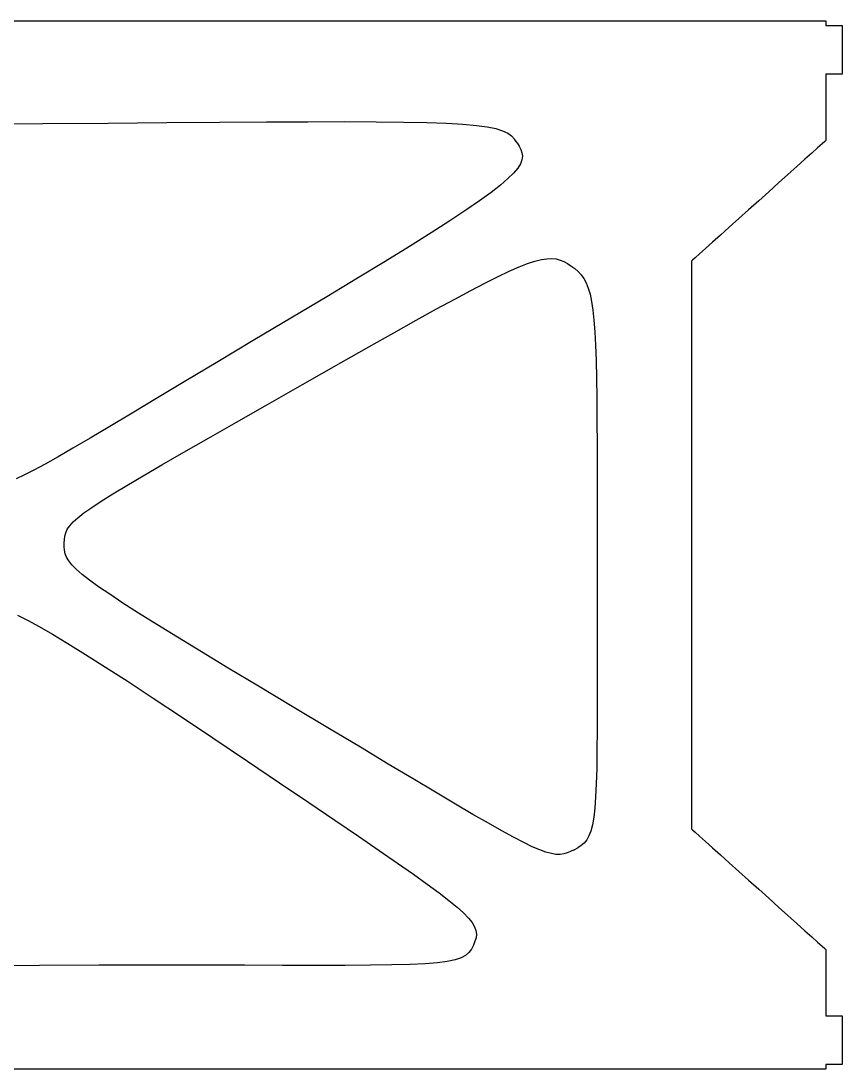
# Model space of a CAD drawing. Extents: x -403 to 96, y -97 to 697.
# Drawn here: x -251.9 to -100, y -97 to 97 of the extents above; entities that cross this region are included whole.
import ezdxf

# ---------------------------------------------------------------- set-up
doc = ezdxf.new("R2010")
doc.units = 0

msp = doc.modelspace()

# ---------------------------------------------------------------- linework, layer by layer
for p, q in [((-264.37, 97, 0), (-243.38, 97, 0)), ((-243.38, 97, 0), (-222.39, 97, 0)), ((-222.39, 97, 0), (-201.83, 97, 0)), ((-201.83, 97, 0), (-182.1, 97, 0)), ((-182.1, 97, 0), (-163.64, 97, 0)), ((-163.64, 97, 0), (-146.87, 97, 0)), ((-146.87, 97, 0), (-132.2, 97, 0)), ((-132.2, 97, 0), (-120.06, 97, 0)), ((-120.06, 97, 0), (-110.86, 97, 0)), ((-110.86, 97, 0), (-105.04, 97, 0)), ((-105.04, 97, 0), (-103, 97, 0)), ((-103, 97, 0), (-103, 96.99, 0)), ((-103, 96.99, 0), (-103, 96.98, 0)), ((-103, 96.98, 0), (-103, 96.95, 0)), ((-103, 96.95, 0), (-103, 96.91, 0)), ((-103, 96.91, 0), (-103, 96.87, 0)), ((-103, 96.87, 0), (-103, 96.82, 0)), ((-103, 96.82, 0), (-103, 96.77, 0)), ((-103, 96.77, 0), (-103, 96.71, 0)), ((-103, 96.71, 0), (-103, 96.65, 0)), ((-103, 96.65, 0), (-103, 96.59, 0)), ((-103, 96.59, 0), (-103, 96.53, 0)), ((-103, 96.53, 0), (-103, 96.47, 0)), ((-103, 96.47, 0), (-103, 96.41, 0)), ((-103, 96.41, 0), (-103, 96.35, 0)), ((-103, 96.35, 0), (-103, 96.3, 0)), ((-103, 96.3, 0), (-103, 96.26, 0)), ((-103, 96.26, 0), (-103, 96.22, 0)), ((-103, 96.22, 0), (-103, 96.2, 0)), ((-103, 96.2, 0), (-103, 96.18, 0)), ((-103, 96.18, 0), (-103, 96.17, 0)), ((-103, 96.17, 0), (-102.98, 96.17, 0)), ((-102.98, 96.17, 0), (-102.92, 96.17, 0)), ((-102.92, 96.17, 0), (-102.82, 96.17, 0)), ((-102.82, 96.17, 0), (-102.69, 96.17, 0)), ((-102.69, 96.17, 0), (-102.53, 96.17, 0)), ((-102.53, 96.17, 0), (-102.35, 96.17, 0)), ((-102.35, 96.17, 0), (-102.15, 96.17, 0)), ((-102.15, 96.17, 0), (-101.94, 96.17, 0)), ((-101.94, 96.17, 0), (-101.72, 96.17, 0)), ((-101.72, 96.17, 0), (-101.5, 96.17, 0)), ((-101.5, 96.17, 0), (-101.28, 96.17, 0)), ((-101.28, 96.17, 0), (-101.06, 96.17, 0)), ((-101.06, 96.17, 0), (-100.85, 96.17, 0)), ((-100.85, 96.17, 0), (-100.65, 96.17, 0)), ((-100.65, 96.17, 0), (-100.47, 96.17, 0)), ((-100.47, 96.17, 0), (-100.31, 96.17, 0)), ((-100.31, 96.17, 0), (-100.18, 96.17, 0)), ((-100.18, 96.17, 0), (-100.08, 96.17, 0)), ((-100.08, 96.17, 0), (-100.02, 96.17, 0)), ((-100.02, 96.17, 0), (-100, 96.17, 0)), ((-100, 96.17, 0), (-100, 96.11, 0)), ((-100, 96.11, 0), (-100, 95.92, 0)), ((-100, 95.92, 0), (-100, 95.63, 0)), ((-100, 95.63, 0), (-100, 95.24, 0)), ((-100, 95.24, 0), (-100, 94.77, 0)), ((-100, 94.77, 0), (-100, 94.23, 0)), ((-100, 94.23, 0), (-100, 93.64, 0)), ((-100, 93.64, 0), (-100, 93.01, 0)), ((-100, 93.01, 0), (-100, 92.35, 0)), ((-100, 92.35, 0), (-100, 91.67, 0)), ((-100, 91.67, 0), (-100, 91, 0)), ((-100, 91, 0), (-100, 90.34, 0)), ((-100, 90.34, 0), (-100, 89.71, 0)), ((-100, 89.71, 0), (-100, 89.12, 0)), ((-100, 89.12, 0), (-100, 88.58, 0)), ((-100, 88.58, 0), (-100, 88.11, 0)), ((-100, 88.11, 0), (-100, 87.72, 0)), ((-100, 87.72, 0), (-100, 87.43, 0)), ((-100, 87.43, 0), (-100, 87.24, 0)), ((-102.98, 87.17, 0), (-103, 87.17, 0)), ((-103, 87.17, 0), (-103, 87.09, 0)), ((-103, 87.09, 0), (-103, 86.83, 0)), ((-103, 86.83, 0), (-103, 86.43, 0)), ((-103, 86.43, 0), (-103, 85.9, 0)), ((-103, 85.9, 0), (-103, 85.25, 0)), ((-102.92, 87.17, 0), (-102.98, 87.17, 0)), ((-102.82, 87.17, 0), (-102.92, 87.17, 0)), ((-102.69, 87.17, 0), (-102.82, 87.17, 0)), ((-102.53, 87.17, 0), (-102.69, 87.17, 0)), ((-102.35, 87.17, 0), (-102.53, 87.17, 0)), ((-102.15, 87.17, 0), (-102.35, 87.17, 0)), ((-101.94, 87.17, 0), (-102.15, 87.17, 0)), ((-101.72, 87.17, 0), (-101.94, 87.17, 0)), ((-101.5, 87.17, 0), (-101.72, 87.17, 0)), ((-101.28, 87.17, 0), (-101.5, 87.17, 0)), ((-101.06, 87.17, 0), (-101.28, 87.17, 0)), ((-100.85, 87.17, 0), (-101.06, 87.17, 0)), ((-100.65, 87.17, 0), (-100.85, 87.17, 0)), ((-100.47, 87.17, 0), (-100.65, 87.17, 0)), ((-100.31, 87.17, 0), (-100.47, 87.17, 0)), ((-100.18, 87.17, 0), (-100.31, 87.17, 0)), ((-100.08, 87.17, 0), (-100.18, 87.17, 0)), ((-100.02, 87.17, 0), (-100.08, 87.17, 0)), ((-100, 87.17, 0), (-100.02, 87.17, 0)), ((-100, 87.24, 0), (-100, 87.17, 0)), ((-103, 85.25, 0), (-103, 84.52, 0)), ((-103, 84.52, 0), (-103, 83.71, 0)), ((-103, 83.71, 0), (-103, 82.85, 0)), ((-103, 82.85, 0), (-103, 81.94, 0)), ((-103, 81.94, 0), (-103, 81.03, 0)), ((-103, 81.03, 0), (-103, 80.11, 0)), ((-103, 80.11, 0), (-103, 79.2, 0)), ((-261.17, 77.91, 0), (-247.85, 78.01, 0)), ((-247.85, 78.01, 0), (-235.79, 78.11, 0)), ((-235.79, 78.11, 0), (-224.92, 78.19, 0)), ((-224.92, 78.19, 0), (-215.18, 78.26, 0)), ((-215.18, 78.26, 0), (-206.5, 78.32, 0)), ((-206.5, 78.32, 0), (-198.82, 78.35, 0)), ((-198.82, 78.35, 0), (-192.08, 78.36, 0)), ((-192.08, 78.36, 0), (-186.21, 78.34, 0)), ((-186.21, 78.34, 0), (-181.14, 78.29, 0)), ((-181.14, 78.29, 0), (-176.81, 78.2, 0)), ((-176.81, 78.2, 0), (-173.16, 78.07, 0)), ((-173.16, 78.07, 0), (-170.12, 77.9, 0)), ((-170.12, 77.9, 0), (-167.63, 77.68, 0)), ((-167.63, 77.68, 0), (-165.63, 77.4, 0)), ((-103, 79.2, 0), (-103, 78.34, 0)), ((-103, 78.34, 0), (-103, 77.53, 0)), ((-165.63, 77.4, 0), (-164.04, 77.07, 0)), ((-164.04, 77.07, 0), (-162.8, 76.69, 0)), ((-162.8, 76.69, 0), (-161.85, 76.23, 0)), ((-161.85, 76.23, 0), (-161.13, 75.71, 0)), ((-161.13, 75.71, 0), (-160.57, 75.12, 0)), ((-103, 77.53, 0), (-103, 76.8, 0)), ((-103, 76.8, 0), (-103, 76.15, 0)), ((-103, 76.15, 0), (-103, 75.62, 0)), ((-160.11, 74.45, 0), (-160.57, 75.12, 0)), ((-160.11, 74.45, 0), (-159.73, 73.82, 0)), ((-159.73, 73.82, 0), (-159.42, 73.21, 0)), ((-103.7, 74.25, 0), (-104.51, 73.52, 0)), ((-103.18, 74.71, 0), (-103.7, 74.25, 0)), ((-103, 74.88, 0), (-103.18, 74.71, 0)), ((-103, 75.62, 0), (-103, 75.22, 0)), ((-103, 75.22, 0), (-103, 74.96, 0)), ((-103, 74.96, 0), (-103, 74.88, 0)), ((-159.42, 73.21, 0), (-159.21, 72.6, 0)), ((-159.13, 71.98, 0), (-159.22, 71.31, 0)), ((-159.21, 72.6, 0), (-159.13, 71.98, 0)), ((-105.58, 72.55, 0), (-106.88, 71.39, 0)), ((-104.51, 73.52, 0), (-105.58, 72.55, 0)), ((-159.5, 70.58, 0), (-160, 69.77, 0)), ((-159.22, 71.31, 0), (-159.5, 70.58, 0)), ((-108.37, 70.05, 0), (-110, 68.59, 0)), ((-106.88, 71.39, 0), (-108.37, 70.05, 0)), ((-160.77, 68.85, 0), (-161.82, 67.81, 0)), ((-160, 69.77, 0), (-160.77, 68.85, 0)), ((-110, 68.59, 0), (-111.75, 67.02, 0)), ((-163.2, 66.63, 0), (-164.93, 65.27, 0)), ((-161.82, 67.81, 0), (-163.2, 66.63, 0)), ((-111.75, 67.02, 0), (-113.57, 65.38, 0)), ((-164.93, 65.27, 0), (-167.04, 63.73, 0)), ((-113.57, 65.38, 0), (-115.42, 63.71, 0)), ((-167.04, 63.73, 0), (-169.58, 61.99, 0)), ((-115.42, 63.71, 0), (-117.28, 62.05, 0)), ((-169.58, 61.99, 0), (-172.56, 60.01, 0)), ((-119.1, 60.41, 0), (-120.85, 58.84, 0)), ((-117.28, 62.05, 0), (-119.1, 60.41, 0)), ((-172.56, 60.01, 0), (-176.02, 57.78, 0)), ((-120.85, 58.84, 0), (-122.48, 57.38, 0)), ((-176.02, 57.78, 0), (-180, 55.28, 0)), ((-122.48, 57.38, 0), (-123.97, 56.04, 0)), ((-180, 55.28, 0), (-184.52, 52.49, 0)), ((-125.26, 54.88, 0), (-126.34, 53.91, 0)), ((-123.97, 56.04, 0), (-125.26, 54.88, 0)), ((-184.52, 52.49, 0), (-189.61, 49.39, 0)), ((-158.17, 52.08, 0), (-156.8, 52.53, 0)), ((-156.8, 52.53, 0), (-155.61, 52.83, 0)), ((-155.61, 52.83, 0), (-154.58, 53, 0)), ((-154.58, 53, 0), (-153.67, 53.03, 0)), ((-153.67, 53.03, 0), (-152.86, 52.94, 0)), ((-152.86, 52.94, 0), (-152.14, 52.75, 0)), ((-152.14, 52.75, 0), (-151.46, 52.47, 0)), ((-151.46, 52.47, 0), (-150.8, 52.1, 0)), ((-127.67, 52.72, 0), (-127.85, 52.55, 0)), ((-127.85, 52.55, 0), (-127.85, 51.79, 0)), ((-127.15, 53.18, 0), (-127.67, 52.72, 0)), ((-126.34, 53.91, 0), (-127.15, 53.18, 0)), ((-163.63, 49.69, 0), (-161.56, 50.67, 0)), ((-161.56, 50.67, 0), (-159.75, 51.46, 0)), ((-159.75, 51.46, 0), (-158.17, 52.08, 0)), ((-150.8, 52.1, 0), (-150.15, 51.66, 0)), ((-150.15, 51.66, 0), (-149.46, 51.15, 0)), ((-149.46, 51.15, 0), (-148.83, 50.6, 0)), ((-148.83, 50.6, 0), (-148.27, 50, 0)), ((-127.85, 51.79, 0), (-127.85, 49.61, 0)), ((-189.61, 49.39, 0), (-195.32, 45.95, 0)), ((-168.65, 47.13, 0), (-165.98, 48.52, 0)), ((-165.98, 48.52, 0), (-163.63, 49.69, 0)), ((-148.27, 50, 0), (-147.77, 49.32, 0)), ((-147.77, 49.32, 0), (-147.34, 48.51, 0)), ((-147.34, 48.51, 0), (-146.95, 47.56, 0)), ((-127.85, 49.61, 0), (-127.85, 46.17, 0)), ((-171.65, 45.53, 0), (-168.65, 47.13, 0)), ((-146.95, 47.56, 0), (-146.62, 46.42, 0)), ((-195.32, 45.95, 0), (-201.66, 42.16, 0)), ((-175.02, 43.69, 0), (-171.65, 45.53, 0)), ((-146.62, 46.42, 0), (-146.33, 45.08, 0)), ((-146.33, 45.08, 0), (-146.09, 43.49, 0)), ((-127.85, 46.17, 0), (-127.85, 41.62, 0)), ((-178.77, 41.61, 0), (-175.02, 43.69, 0)), ((-146.09, 43.49, 0), (-145.89, 41.64, 0)), ((-201.66, 42.16, 0), (-208.94, 37.83, 0)), ((-182.94, 39.27, 0), (-178.77, 41.61, 0)), ((-145.89, 41.64, 0), (-145.73, 39.48, 0)), ((-127.85, 41.62, 0), (-127.85, 36.13, 0)), ((-187.55, 36.66, 0), (-182.94, 39.27, 0)), ((-145.73, 39.48, 0), (-145.6, 36.98, 0)), ((-208.94, 37.83, 0), (-215.5, 33.9, 0)), ((-145.6, 36.98, 0), (-145.49, 34.13, 0)), ((-192.63, 33.78, 0), (-187.55, 36.66, 0)), ((-127.85, 36.13, 0), (-127.85, 29.85, 0)), ((-215.5, 33.9, 0), (-221.39, 30.38, 0)), ((-199.79, 29.7, 0), (-192.63, 33.78, 0)), ((-145.49, 34.13, 0), (-145.42, 30.87, 0)), ((-221.39, 30.38, 0), (-226.65, 27.22, 0)), ((-206.26, 26.03, 0), (-199.79, 29.7, 0)), ((-145.42, 30.87, 0), (-145.36, 27.19, 0)), ((-127.85, 29.85, 0), (-127.85, 22.94, 0)), ((-226.65, 27.22, 0), (-231.33, 24.42, 0)), ((-145.36, 27.19, 0), (-145.33, 23.06, 0)), ((-212.05, 22.74, 0), (-206.26, 26.03, 0)), ((-231.33, 24.42, 0), (-235.47, 21.96, 0)), ((-235.47, 21.96, 0), (-239.1, 19.8, 0)), ((-217.22, 19.79, 0), (-212.05, 22.74, 0)), ((-145.33, 23.06, 0), (-145.31, 18.43, 0)), ((-127.85, 22.94, 0), (-127.85, 15.56, 0)), ((-239.1, 19.8, 0), (-242.28, 17.94, 0)), ((-221.79, 17.17, 0), (-217.22, 19.79, 0)), ((-242.28, 17.94, 0), (-245.04, 16.34, 0)), ((-145.31, 18.43, 0), (-145.3, 13.29, 0)), ((-245.04, 16.34, 0), (-247.43, 14.99, 0)), ((-225.81, 14.86, 0), (-221.79, 17.17, 0)), ((-127.85, 15.56, 0), (-127.85, 7.86, 0)), ((-249.49, 13.87, 0), (-251.25, 12.96, 0)), ((-247.43, 14.99, 0), (-249.49, 13.87, 0)), ((-229.3, 12.82, 0), (-225.81, 14.86, 0)), ((-251.25, 12.96, 0), (-252.78, 12.24, 0)), ((-232.31, 11.04, 0), (-229.3, 12.82, 0)), ((-145.3, 13.29, 0), (-145.3, 7.6, 0)), ((-234.87, 9.48, 0), (-232.31, 11.04, 0)), ((-238.8, 6.96, 0), (-237.03, 8.13, 0)), ((-237.03, 8.13, 0), (-234.87, 9.48, 0)), ((-127.85, 7.86, 0), (-127.85, 0)), ((-241.37, 5.05, 0), (-240.24, 5.94, 0)), ((-240.24, 5.94, 0), (-238.8, 6.96, 0)), ((-145.3, 7.6, 0), (-145.3, 1.33, 0)), ((-242.87, 3.55, 0), (-242.24, 4.26, 0)), ((-242.24, 4.26, 0), (-241.37, 5.05, 0)), ((-243.76, 1.66, 0), (-243.6, 2.28, 0)), ((-243.6, 2.28, 0), (-243.32, 2.9, 0)), ((-243.32, 2.9, 0), (-242.87, 3.55, 0)), ((-243.88, -0.34, 0), (-243.87, 0.34, 0)), ((-243.87, 0.34, 0), (-243.84, 1.02, 0)), ((-243.84, 1.02, 0), (-243.76, 1.66, 0)), ((-145.3, 1.33, 0), (-145.3, -6.3, 0)), ((-243.83, -0.98, 0), (-243.88, -0.34, 0)), ((-243.71, -1.61, 0), (-243.83, -0.98, 0)), ((-243.46, -2.25, 0), (-243.71, -1.61, 0)), ((-127.85, 0), (-127.85, -7.86, 0)), ((-243.06, -2.93, 0), (-243.46, -2.25, 0)), ((-242.48, -3.67, 0), (-243.06, -2.93, 0)), ((-241.66, -4.49, 0), (-242.48, -3.67, 0)), ((-240.59, -5.43, 0), (-241.66, -4.49, 0)), ((-239.23, -6.5, 0), (-240.59, -5.43, 0)), ((-237.54, -7.72, 0), (-239.23, -6.5, 0)), ((-235.48, -9.13, 0), (-237.54, -7.72, 0)), ((-145.3, -6.3, 0), (-145.29, -13.2, 0)), ((-233.03, -10.75, 0), (-235.48, -9.13, 0)), ((-127.85, -7.86, 0), (-127.85, -15.56, 0)), ((-230.14, -12.6, 0), (-233.03, -10.75, 0)), ((-252.53, -12.96, 0), (-250.67, -13.91, 0)), ((-226.78, -14.7, 0), (-230.14, -12.6, 0)), ((-145.29, -13.2, 0), (-145.28, -19.4, 0)), ((-250.67, -13.91, 0), (-248.53, -15.1, 0)), ((-248.53, -15.1, 0), (-246.04, -16.53, 0)), ((-222.92, -17.08, 0), (-226.78, -14.7, 0)), ((-246.04, -16.53, 0), (-243.2, -18.24, 0)), ((-218.51, -19.77, 0), (-222.92, -17.08, 0)), ((-127.85, -15.56, 0), (-127.85, -22.94, 0)), ((-243.2, -18.24, 0), (-239.95, -20.25, 0)), ((-239.95, -20.25, 0), (-236.26, -22.59, 0)), ((-213.54, -22.78, 0), (-218.51, -19.77, 0)), ((-145.28, -19.4, 0), (-145.28, -24.95, 0)), ((-236.26, -22.59, 0), (-232.09, -25.27, 0)), ((-207.95, -26.15, 0), (-213.54, -22.78, 0)), ((-127.85, -22.94, 0), (-127.85, -29.85, 0)), ((-145.28, -24.95, 0), (-145.28, -29.88, 0)), ((-232.09, -25.27, 0), (-227.42, -28.33, 0)), ((-201.72, -29.89, 0), (-207.95, -26.15, 0)), ((-227.42, -28.33, 0), (-222.2, -31.8, 0)), ((-194.81, -34.03, 0), (-201.72, -29.89, 0)), ((-145.28, -29.88, 0), (-145.3, -34.23, 0)), ((-127.85, -29.85, 0), (-127.85, -36.13, 0)), ((-222.2, -31.8, 0), (-216.4, -35.68, 0)), ((-189.11, -37.45, 0), (-194.81, -34.03, 0)), ((-145.3, -34.23, 0), (-145.33, -38.04, 0)), ((-216.4, -35.68, 0), (-209.98, -40.01, 0)), ((-127.85, -36.13, 0), (-127.85, -41.62, 0)), ((-183.96, -40.54, 0), (-189.11, -37.45, 0)), ((-145.33, -38.04, 0), (-145.39, -41.36, 0)), ((-209.98, -40.01, 0), (-204.04, -44.03, 0)), ((-179.33, -43.31, 0), (-183.96, -40.54, 0)), ((-145.39, -41.36, 0), (-145.48, -44.21, 0)), ((-127.85, -41.62, 0), (-127.85, -46.17, 0)), ((-204.04, -44.03, 0), (-198.66, -47.67, 0)), ((-175.2, -45.78, 0), (-179.33, -43.31, 0)), ((-145.48, -44.21, 0), (-145.59, -46.64, 0)), ((-171.52, -47.96, 0), (-175.2, -45.78, 0)), ((-127.85, -46.17, 0), (-127.85, -49.61, 0)), ((-198.66, -47.67, 0), (-193.82, -50.95, 0)), ((-168.27, -49.86, 0), (-171.52, -47.96, 0)), ((-145.59, -46.64, 0), (-145.75, -48.69, 0)), ((-165.41, -51.51, 0), (-168.27, -49.86, 0)), ((-145.94, -50.4, 0), (-146.19, -51.8, 0)), ((-145.75, -48.69, 0), (-145.94, -50.4, 0)), ((-127.85, -49.61, 0), (-127.85, -51.79, 0)), ((-193.82, -50.95, 0), (-189.48, -53.9, 0)), ((-162.92, -52.92, 0), (-165.41, -51.51, 0)), ((-146.19, -51.8, 0), (-146.48, -52.94, 0)), ((-127.85, -51.79, 0), (-127.85, -52.55, 0)), ((-189.48, -53.9, 0), (-185.63, -56.53, 0)), ((-160.76, -54.1, 0), (-162.92, -52.92, 0)), ((-158.89, -55.07, 0), (-160.76, -54.1, 0)), ((-146.83, -53.86, 0), (-147.23, -54.59, 0)), ((-146.48, -52.94, 0), (-146.83, -53.86, 0)), ((-127.85, -52.55, 0), (-127.67, -52.72, 0)), ((-127.67, -52.72, 0), (-127.15, -53.18, 0)), ((-127.15, -53.18, 0), (-126.34, -53.91, 0)), ((-126.34, -53.91, 0), (-125.26, -54.88, 0)), ((-157.3, -55.84, 0), (-158.89, -55.07, 0)), ((-155.93, -56.43, 0), (-157.3, -55.84, 0)), ((-149.57, -56.42, 0), (-148.87, -56.05, 0)), ((-148.25, -55.64, 0), (-148.87, -56.05, 0)), ((-147.71, -55.17, 0), (-148.25, -55.64, 0)), ((-147.23, -54.59, 0), (-147.71, -55.17, 0)), ((-125.26, -54.88, 0), (-123.97, -56.04, 0)), ((-123.97, -56.04, 0), (-122.48, -57.38, 0)), ((-185.63, -56.53, 0), (-182.24, -58.87, 0)), ((-154.77, -56.85, 0), (-155.93, -56.43, 0)), ((-153.77, -57.12, 0), (-154.77, -56.85, 0)), ((-152.92, -57.26, 0), (-153.77, -57.12, 0)), ((-152.16, -57.27, 0), (-152.92, -57.26, 0)), ((-151.49, -57.18, 0), (-152.16, -57.27, 0)), ((-150.85, -57, 0), (-151.49, -57.18, 0)), ((-150.22, -56.74, 0), (-150.85, -57, 0)), ((-149.57, -56.42, 0), (-150.22, -56.74, 0)), ((-122.48, -57.38, 0), (-120.85, -58.84, 0)), ((-182.24, -58.87, 0), (-179.28, -60.94, 0)), ((-120.85, -58.84, 0), (-119.1, -60.41, 0)), ((-179.28, -60.94, 0), (-176.72, -62.77, 0)), ((-119.1, -60.41, 0), (-117.28, -62.05, 0)), ((-117.28, -62.05, 0), (-115.42, -63.71, 0)), ((-176.72, -62.77, 0), (-174.54, -64.37, 0)), ((-115.42, -63.71, 0), (-113.57, -65.38, 0)), ((-174.54, -64.37, 0), (-172.72, -65.78, 0)), ((-172.72, -65.78, 0), (-171.22, -67.02, 0)), ((-113.57, -65.38, 0), (-111.75, -67.02, 0)), ((-171.22, -67.02, 0), (-170.02, -68.1, 0)), ((-111.75, -67.02, 0), (-110, -68.59, 0)), ((-170.02, -68.1, 0), (-169.1, -69.05, 0)), ((-169.1, -69.05, 0), (-168.43, -69.9, 0)), ((-110, -68.59, 0), (-108.37, -70.05, 0)), ((-168.43, -69.9, 0), (-167.98, -70.67, 0)), ((-167.98, -70.67, 0), (-167.73, -71.37, 0)), ((-167.73, -71.37, 0), (-167.65, -72.04, 0)), ((-108.37, -70.05, 0), (-106.88, -71.39, 0)), ((-106.88, -71.39, 0), (-105.58, -72.55, 0)), ((-167.9, -73.36, 0), (-168.17, -74.06, 0)), ((-167.71, -72.7, 0), (-167.9, -73.36, 0)), ((-167.65, -72.04, 0), (-167.71, -72.7, 0)), ((-105.58, -72.55, 0), (-104.51, -73.52, 0)), ((-104.51, -73.52, 0), (-103.7, -74.25, 0)), ((-169.02, -75.43, 0), (-169.64, -75.97, 0)), ((-168.55, -74.8, 0), (-169.02, -75.43, 0)), ((-168.17, -74.06, 0), (-168.55, -74.8, 0)), ((-103.7, -74.25, 0), (-103.18, -74.71, 0)), ((-103.18, -74.71, 0), (-103, -74.88, 0)), ((-103, -74.88, 0), (-103, -74.96, 0)), ((-103, -74.96, 0), (-103, -75.22, 0)), ((-103, -75.22, 0), (-103, -75.62, 0)), ((-103, -75.62, 0), (-103, -76.15, 0)), ((-177.14, -77.52, 0), (-179.92, -77.65, 0)), ((-174.86, -77.34, 0), (-177.14, -77.52, 0)), ((-173.03, -77.1, 0), (-174.86, -77.34, 0)), ((-171.59, -76.8, 0), (-173.03, -77.1, 0)), ((-170.48, -76.43, 0), (-171.59, -76.8, 0)), ((-169.64, -75.97, 0), (-170.48, -76.43, 0)), ((-103, -76.15, 0), (-103, -76.8, 0)), ((-103, -76.8, 0), (-103, -77.53, 0)), ((-103, -77.53, 0), (-103, -78.34, 0)), ((-248.47, -77.84, 0), (-260.68, -77.91, 0)), ((-237.4, -77.8, 0), (-248.47, -77.84, 0)), ((-227.43, -77.78, 0), (-237.4, -77.8, 0)), ((-218.49, -77.78, 0), (-227.43, -77.78, 0)), ((-210.53, -77.79, 0), (-218.49, -77.78, 0)), ((-203.48, -77.81, 0), (-210.53, -77.79, 0)), ((-197.29, -77.82, 0), (-203.48, -77.81, 0)), ((-191.9, -77.81, 0), (-197.29, -77.82, 0)), ((-187.24, -77.79, 0), (-191.9, -77.81, 0)), ((-183.27, -77.74, 0), (-187.24, -77.79, 0)), ((-179.92, -77.65, 0), (-183.27, -77.74, 0)), ((-103, -78.34, 0), (-103, -79.2, 0)), ((-103, -79.2, 0), (-103, -80.11, 0)), ((-103, -80.11, 0), (-103, -81.03, 0)), ((-103, -81.03, 0), (-103, -81.94, 0)), ((-103, -81.94, 0), (-103, -82.85, 0)), ((-103, -82.85, 0), (-103, -83.71, 0)), ((-103, -83.71, 0), (-103, -84.52, 0)), ((-103, -84.52, 0), (-103, -85.25, 0)), ((-103, -85.25, 0), (-103, -85.9, 0)), ((-103, -85.9, 0), (-103, -86.43, 0)), ((-103, -86.43, 0), (-103, -86.83, 0)), ((-103, -86.83, 0), (-103, -87.09, 0)), ((-103, -87.09, 0), (-103, -87.17, 0)), ((-103, -87.17, 0), (-102.98, -87.17, 0)), ((-102.98, -87.17, 0), (-102.92, -87.17, 0)), ((-102.92, -87.17, 0), (-102.82, -87.17, 0)), ((-102.82, -87.17, 0), (-102.69, -87.17, 0)), ((-102.69, -87.17, 0), (-102.53, -87.17, 0)), ((-102.53, -87.17, 0), (-102.35, -87.17, 0)), ((-102.35, -87.17, 0), (-102.15, -87.17, 0)), ((-102.15, -87.17, 0), (-101.94, -87.17, 0)), ((-101.94, -87.17, 0), (-101.72, -87.17, 0)), ((-101.72, -87.17, 0), (-101.5, -87.17, 0)), ((-101.5, -87.17, 0), (-101.28, -87.17, 0)), ((-101.28, -87.17, 0), (-101.06, -87.17, 0)), ((-101.06, -87.17, 0), (-100.85, -87.17, 0)), ((-100.85, -87.17, 0), (-100.65, -87.17, 0)), ((-100.65, -87.17, 0), (-100.47, -87.17, 0)), ((-100.47, -87.17, 0), (-100.31, -87.17, 0)), ((-100.31, -87.17, 0), (-100.18, -87.17, 0)), ((-100.18, -87.17, 0), (-100.08, -87.17, 0)), ((-100.08, -87.17, 0), (-100.02, -87.17, 0)), ((-100.02, -87.17, 0), (-100, -87.17, 0)), ((-100, -87.17, 0), (-100, -87.24, 0)), ((-100, -87.24, 0), (-100, -87.43, 0)), ((-100, -87.43, 0), (-100, -87.72, 0)), ((-100, -87.72, 0), (-100, -88.11, 0)), ((-100, -88.11, 0), (-100, -88.58, 0)), ((-100, -88.58, 0), (-100, -89.12, 0)), ((-100, -89.12, 0), (-100, -89.71, 0)), ((-100, -89.71, 0), (-100, -90.34, 0)), ((-100, -90.34, 0), (-100, -91, 0)), ((-100, -91, 0), (-100, -91.67, 0)), ((-100, -91.67, 0), (-100, -92.35, 0)), ((-100, -92.35, 0), (-100, -93.01, 0)), ((-100, -93.01, 0), (-100, -93.64, 0)), ((-100, -93.64, 0), (-100, -94.23, 0)), ((-100, -94.23, 0), (-100, -94.77, 0)), ((-100, -94.77, 0), (-100, -95.24, 0)), ((-163.64, -97, 0), (-182.1, -97, 0)), ((-146.87, -97, 0), (-163.64, -97, 0)), ((-132.2, -97, 0), (-146.87, -97, 0)), ((-120.06, -97, 0), (-132.2, -97, 0)), ((-110.86, -97, 0), (-120.06, -97, 0)), ((-105.04, -97, 0), (-110.86, -97, 0)), ((-103, -97, 0), (-105.04, -97, 0)), ((-102.98, -96.17, 0), (-103, -96.17, 0)), ((-103, -96.17, 0), (-103, -96.18, 0)), ((-103, -96.18, 0), (-103, -96.2, 0)), ((-103, -96.2, 0), (-103, -96.22, 0)), ((-103, -96.22, 0), (-103, -96.26, 0)), ((-103, -96.26, 0), (-103, -96.3, 0)), ((-103, -96.3, 0), (-103, -96.35, 0)), ((-103, -96.35, 0), (-103, -96.41, 0)), ((-103, -96.41, 0), (-103, -96.47, 0)), ((-103, -96.47, 0), (-103, -96.53, 0)), ((-103, -96.53, 0), (-103, -96.59, 0)), ((-103, -96.59, 0), (-103, -96.65, 0)), ((-103, -96.65, 0), (-103, -96.71, 0)), ((-103, -96.71, 0), (-103, -96.77, 0)), ((-103, -96.77, 0), (-103, -96.82, 0)), ((-103, -96.82, 0), (-103, -96.87, 0)), ((-103, -96.87, 0), (-103, -96.91, 0)), ((-103, -96.91, 0), (-103, -96.95, 0)), ((-103, -96.95, 0), (-103, -96.98, 0)), ((-103, -96.98, 0), (-103, -96.99, 0)), ((-103, -97, 0), (-103, -96.99, 0)), ((-102.92, -96.17, 0), (-102.98, -96.17, 0)), ((-102.82, -96.17, 0), (-102.92, -96.17, 0)), ((-102.69, -96.17, 0), (-102.82, -96.17, 0)), ((-102.53, -96.17, 0), (-102.69, -96.17, 0)), ((-102.35, -96.17, 0), (-102.53, -96.17, 0)), ((-102.15, -96.17, 0), (-102.35, -96.17, 0)), ((-101.94, -96.17, 0), (-102.15, -96.17, 0)), ((-101.72, -96.17, 0), (-101.94, -96.17, 0)), ((-101.5, -96.17, 0), (-101.72, -96.17, 0)), ((-101.28, -96.17, 0), (-101.5, -96.17, 0)), ((-101.06, -96.17, 0), (-101.28, -96.17, 0)), ((-100.85, -96.17, 0), (-101.06, -96.17, 0)), ((-100.65, -96.17, 0), (-100.85, -96.17, 0)), ((-100.47, -96.17, 0), (-100.65, -96.17, 0)), ((-100.31, -96.17, 0), (-100.47, -96.17, 0)), ((-100.18, -96.17, 0), (-100.31, -96.17, 0)), ((-100.08, -96.17, 0), (-100.18, -96.17, 0)), ((-100.02, -96.17, 0), (-100.08, -96.17, 0)), ((-100, -96.17, 0), (-100.02, -96.17, 0)), ((-100, -95.24, 0), (-100, -95.63, 0)), ((-100, -95.63, 0), (-100, -95.92, 0)), ((-100, -95.92, 0), (-100, -96.11, 0)), ((-100, -96.11, 0), (-100, -96.17, 0)), ((-243.38, -97, 0), (-264.37, -97, 0)), ((-222.39, -97, 0), (-243.38, -97, 0)), ((-201.83, -97, 0), (-222.39, -97, 0)), ((-182.1, -97, 0), (-201.83, -97, 0))]:
    msp.add_line(p, q)

doc.saveas('drawing.dxf')
